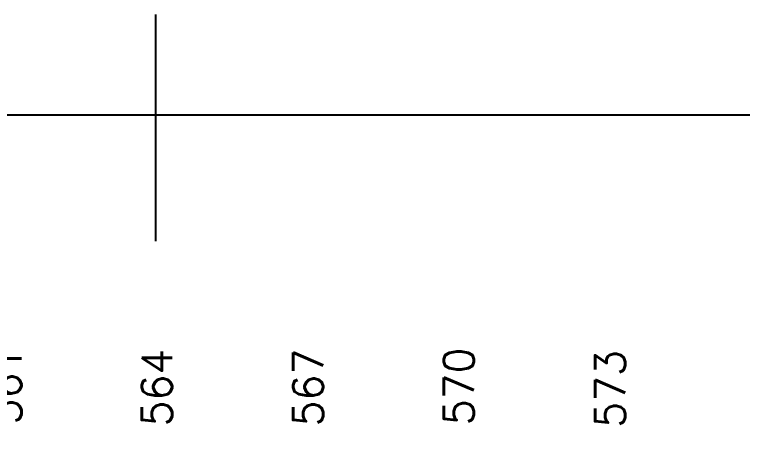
# Model space of a CAD drawing. Header units: millimetres. Extents: x 2308 to 2568, y 1142 to 1238.
# Drawn here: x 2417.63 to 2432.07, y 1228.59 to 1237.01 of the extents above; entities that cross this region are included whole.
import ezdxf

# ---------------------------------------------------------------- set-up
doc = ezdxf.new("R2010")
doc.units = ezdxf.units.MM
doc.layers.add('NOPILAR1', color=2, linetype='Continuous')
doc.layers.add('USO1', color=2, linetype='Continuous')
doc.styles.add('1', font='romans.shx')
doc.styles.add('NOPILAR', font='simplex.shx', dxfattribs={"height": 0.6})
doc.dimstyles.new('1-600', dxfattribs={"dimtxt": 1.1, "dimasz": 2.5, "dimexe": 2, "dimexo": 4, "dimgap": 0.2, "dimtad": 1, "dimdec": 0, "dimzin": 4, "dimdsep": 46, "dimlunit": 6, "dimtxsty": '1', "dimblk1": 'NONE', "dimblk2": 'NONE', "dimsah": 1, "dimcen": 0, "dimclrd": 2, "dimclre": 2, "dimclrt": 2, "dimadec": 0, "dimazin": 0, "dimtfac": 1, "dimtdec": 0, "dimtmove": 2, "dimatfit": 3, "dimldrblk": 'NONE', "dimfxl": 1, "dimtolj": 1, "dimtzin": 0, "dimarcsym": 0})

# ---------------------------------------------------------------- blocks, each defined once
blk = doc.blocks.new('*D77')
at = {"layer": 'USO1', "color": 2, "lineweight": -2, "transparency": 16777216}
for p, q in [((2354.426, 1232.506), (2354.426, 1237.006)), ((2420.429, 1232.506), (2420.429, 1237.006)), ((2420.429, 1235.006), (2354.426, 1235.006))]:
    blk.add_line(p, q, dxfattribs=at)
at = {"layer": 'USO1', "color": 2, "transparency": 16777216, "insert": (2387.427, 1235.756), "char_height": 1.1, "attachment_point": 5, "style": '1'}
blk.add_mtext('\\A1;Economia', dxfattribs=at)
blk = doc.blocks.new('_NONE')
at = {"color": 0, "linetype": 'ByBlock'}
blk.add_circle((0, 0), 0.25, dxfattribs=at)
blk = doc.blocks.new('*D78')
at = {"layer": 'USO1', "color": 2, "lineweight": -2, "transparency": 16777216}
for p, q in [((2420.429, 1232.506), (2420.429, 1237.006)), ((2456.429, 1232.506), (2456.429, 1237.006)), ((2456.429, 1235.006), (2420.429, 1235.006))]:
    blk.add_line(p, q, dxfattribs=at)
at = {"layer": 'USO1', "color": 2, "transparency": 16777216, "insert": (2438.429, 1235.94), "char_height": 1.1, "attachment_point": 5, "style": '1'}
blk.add_mtext('\\A1;Administração', dxfattribs=at)

msp = doc.modelspace()

# ---------------------------------------------------------------- texts
at = {"layer": 'NOPILAR1', "style": 'NOPILAR'}
for s, p in [('564', (2420.753, 1228.826)), ('564', (2420.753, 1228.826)), ('567', (2423.753, 1228.826)), ('567', (2423.753, 1228.826)), ('570', (2426.742, 1228.85)), ('570', (2426.742, 1228.85)), ('573', (2429.742, 1228.8)), ('573', (2429.742, 1228.8)), ('561', (2417.766, 1228.864)), ('561', (2417.766, 1228.864))]:
    msp.add_text(s, height=0.6, rotation=90, dxfattribs=at).set_placement(p)

# ---------------------------------------------------------------- dimensions: what is measured, and where the dimension line sits
at = {"layer": 'USO1'}
for p1, p2, text, picture, middle in [((2420.429, 1228.506), (2354.426, 1228.506), 'Economia', '*D77', (2387.427, 1235.756)), ((2456.429, 1228.506), (2420.429, 1228.506), 'Administração', '*D78', (2438.429, 1235.94))]:
    dim = msp.add_aligned_dim(p1=p1, p2=p2, distance=-6.5, text=text, dimstyle='1-600', dxfattribs=at)
    dim.commit()
    dim.dimension.update_dxf_attribs({"geometry": picture, "text_midpoint": middle})

doc.saveas('drawing.dxf')
